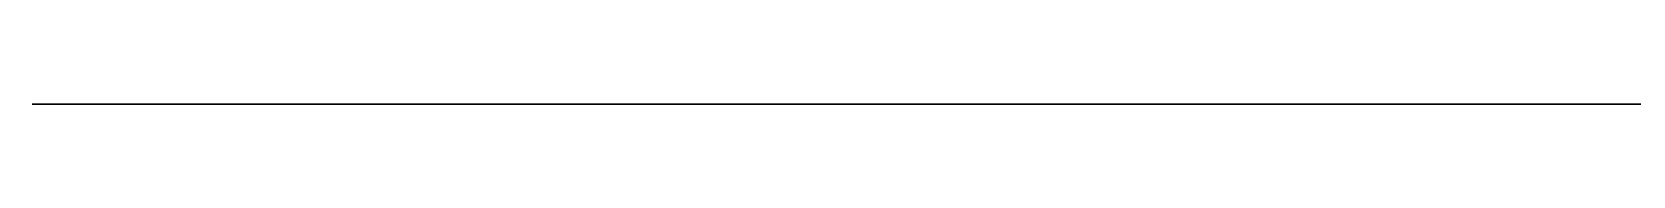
# Model space of a CAD drawing. Header units: millimetres. Extents: x -327 to 332, y 0 to 0.
# Drawn here: x 4.7 to 206.9, y 0 to 0 of the extents above; entities that cross this region are included whole.
import ezdxf

# ---------------------------------------------------------------- set-up
doc = ezdxf.new("R2010")
doc.units = ezdxf.units.MM
doc.layers.add('Whole Simpsons House v1_Sketch15', color=7, linetype='Continuous')
doc.layers.add('Whole Simpsons House v1_Sketch6', color=7, linetype='Continuous')

msp = doc.modelspace()

# ---------------------------------------------------------------- linework, layer by layer
at = {"layer": 'Whole Simpsons House v1_Sketch15', "extrusion": (0, 1, 0)}
for p, q in [((4.66, 0, 189.53), (4.66, 0, 6.17)), ((4.66, 0, 6.17), (91.45, 0, 6.17)), ((15.24, 0, 189.53), (4.66, 0, 189.53)), ((14.68, 0, 13.41), (14.68, 0, 16.41)), ((24.68, 0, 13.41), (14.68, 0, 13.41)), ((14.68, 0, 16.41), (24.68, 0, 16.41)), ((15.24, 0, 183.53), (15.24, 0, 189.53)), ((32.73, 0, 183.53), (15.24, 0, 183.53)), ((24.68, 0, 16.41), (24.68, 0, 13.41)), ((32.73, 0, 189.53), (32.73, 0, 183.53)), ((91.45, 0, 189.53), (32.73, 0, 189.53)), ((54.83, 0, 13.41), (54.83, 0, 16.41)), ((54.83, 0, 183.53), (54.83, 0, 186.53)), ((64.83, 0, 183.53), (54.83, 0, 183.53)), ((64.83, 0, 13.41), (54.83, 0, 13.41)), ((54.83, 0, 16.41), (64.83, 0, 16.41)), ((54.83, 0, 186.53), (64.83, 0, 186.53)), ((62.79, 0, 240.02), (60.04, 0, 237.11)), ((60.04, 0, 237.11), (62.22, 0, 235.05)), ((62.22, 0, 226.08), (62.22, 0, 221.12)), ((62.22, 0, 219.12), (62.22, 0, 214.16)), ((62.22, 0, 233.05), (62.22, 0, 228.08)), ((62.22, 0, 228.08), (65.22, 0, 228.08)), ((65.22, 0, 219.12), (62.22, 0, 219.12)), ((62.22, 0, 214.16), (65.22, 0, 214.16)), ((62.22, 0, 221.12), (65.22, 0, 221.12)), ((65.22, 0, 233.05), (62.22, 0, 233.05)), ((62.22, 0, 235.05), (65.22, 0, 235.05)), ((65.22, 0, 226.08), (62.22, 0, 226.08)), ((64.97, 0, 237.95), (62.79, 0, 240.02)), ((64.83, 0, 186.53), (64.83, 0, 183.53)), ((64.83, 0, 16.41), (64.83, 0, 13.41)), ((67.54, 0, 240.66), (64.97, 0, 237.95)), ((65.22, 0, 214.16), (65.22, 0, 212.16)), ((65.22, 0, 235.05), (65.22, 0, 233.05)), ((65.22, 0, 228.08), (65.22, 0, 226.08)), ((65.22, 0, 221.12), (65.22, 0, 219.12)), ((65.22, 0, 212.16), (74.97, 0, 212.16)), ((71.22, 0, 240.66), (67.54, 0, 240.66)), ((71.22, 0, 219.12), (71.22, 0, 240.66)), ((77.34, 0, 219.12), (71.22, 0, 219.12)), ((74.97, 0, 212.16), (74.97, 0, 198.71)), ((74.97, 0, 198.71), (83.34, 0, 198.71)), ((78.28, 0, 219.05), (77.34, 0, 219.12)), ((79.19, 0, 218.83), (78.28, 0, 219.05)), ((80.06, 0, 218.47), (79.19, 0, 218.83)), ((80.86, 0, 217.98), (80.06, 0, 218.47)), ((81.58, 0, 217.36), (80.86, 0, 217.98)), ((82.19, 0, 216.65), (81.58, 0, 217.36)), ((82.68, 0, 215.85), (82.19, 0, 216.65)), ((83.04, 0, 214.98), (82.68, 0, 215.85)), ((83.26, 0, 214.06), (83.04, 0, 214.98)), ((83.34, 0, 213.12), (83.26, 0, 214.06)), ((83.34, 0, 198.71), (83.34, 0, 213.12)), ((91.45, 0, 6.17), (91.45, 0, 189.53)), ((97.03, 0, 46.52), (104, 0, 43.49)), ((97.03, 0, 27.59), (97.03, 0, 17.58)), ((97.03, 0, 94.66), (97.03, 0, 84.66)), ((97.03, 0, 74.66), (97.03, 0, 46.52)), ((97.03, 0, 84.66), (100.03, 0, 84.66)), ((270.15, 0, 94.66), (97.03, 0, 94.66)), ((100.03, 0, 74.66), (97.03, 0, 74.66)), ((100.03, 0, 27.59), (97.03, 0, 27.59)), ((97.03, 0, 17.58), (100.03, 0, 17.58)), ((97.36, 0, 101.63), (97.36, 0, 175.68)), ((103.36, 0, 101.63), (97.36, 0, 101.63)), ((97.36, 0, 175.68), (203.41, 0, 175.68)), ((99.62, 0, 241.49), (99.62, 0, 184.24)), ((203.63, 0, 241.49), (99.62, 0, 241.49)), ((99.62, 0, 184.24), (203.63, 0, 184.24)), ((100.03, 0, 84.66), (100.03, 0, 74.66)), ((100.03, 0, 41.94), (100.03, 0, 27.59)), ((102.81, 0, 40.74), (100.03, 0, 41.94)), ((100.03, 0, 17.58), (100.03, 0, 7.58)), ((100.03, 0, 7.58), (110.29, 0, 7.58)), ((104, 0, 43.49), (102.81, 0, 40.74)), ((103.36, 0, 136.75), (103.36, 0, 101.63)), ((106.36, 0, 136.75), (103.36, 0, 136.75)), ((103.57, 0, 225.48), (103.57, 0, 233.49)), ((103.57, 0, 195.24), (103.57, 0, 203.24)), ((106.58, 0, 225.48), (103.57, 0, 225.48)), ((103.57, 0, 203.24), (106.58, 0, 203.24)), ((106.58, 0, 195.24), (103.57, 0, 195.24)), ((103.57, 0, 233.49), (106.58, 0, 233.49)), ((106.36, 0, 101.63), (106.36, 0, 136.75)), ((203.41, 0, 101.63), (106.36, 0, 101.63)), ((106.58, 0, 203.24), (106.58, 0, 195.24)), ((106.58, 0, 233.49), (106.58, 0, 225.48)), ((109.95, 0, 43.92), (124, 0, 54.6)), ((109.95, 0, 18.04), (109.95, 0, 43.92)), ((128.01, 0, 18.04), (109.95, 0, 18.04)), ((110.29, 0, 7.58), (110.29, 0, 4.58)), ((110.29, 0, 4.58), (120.3, 0, 4.58)), ((114.9, 0, 136.31), (113.7, 0, 133.56)), ((113.7, 0, 133.56), (121.04, 0, 130.37)), ((122.23, 0, 133.12), (114.9, 0, 136.31)), ((116.51, 0, 69.08), (116.51, 0, 83.96)), ((116.51, 0, 83.96), (131.51, 0, 83.96)), ((131.51, 0, 69.08), (116.51, 0, 69.08)), ((120.3, 0, 4.58), (120.3, 0, 7.58)), ((120.3, 0, 7.58), (153.24, 0, 7.58)), ((121.04, 0, 130.37), (122.23, 0, 133.12)), ((124, 0, 54.6), (142.03, 0, 54.6)), ((128.01, 0, 21.04), (128.01, 0, 18.04)), ((138.01, 0, 21.04), (128.01, 0, 21.04)), ((131.51, 0, 66.08), (131.51, 0, 69.08)), ((131.51, 0, 83.96), (131.51, 0, 86.96)), ((134.51, 0, 66.08), (131.51, 0, 66.08)), ((131.51, 0, 86.96), (134.51, 0, 86.96)), ((134.51, 0, 69.08), (134.51, 0, 66.08)), ((134.51, 0, 86.96), (134.51, 0, 83.96)), ((134.51, 0, 83.96), (149.51, 0, 83.96)), ((149.51, 0, 69.08), (134.51, 0, 69.08)), ((138.01, 0, 18.04), (138.01, 0, 21.04)), ((156.07, 0, 18.04), (138.01, 0, 18.04)), ((140.52, 0, 121.9), (147.85, 0, 118.71)), ((141.71, 0, 124.65), (140.52, 0, 121.9)), ((149.05, 0, 121.46), (141.71, 0, 124.65)), ((142.03, 0, 54.6), (156.07, 0, 43.92)), ((147.85, 0, 118.71), (149.05, 0, 121.46)), ((149.51, 0, 83.96), (149.51, 0, 69.08)), ((153.24, 0, 7.58), (153.24, 0, 4.58)), ((153.24, 0, 4.58), (163.24, 0, 4.58)), ((156.07, 0, 43.92), (156.07, 0, 18.04)), ((163.24, 0, 4.58), (163.24, 0, 7.58)), ((163.24, 0, 7.58), (173.25, 0, 7.58)), ((163.73, 0, 121.46), (164.92, 0, 118.71)), ((171.06, 0, 124.65), (163.73, 0, 121.46)), ((164.92, 0, 118.71), (172.26, 0, 121.9)), ((165.37, 0, 113.82), (165.37, 0, 107.85)), ((165.37, 0, 107.85), (180.89, 0, 107.85)), ((180.89, 0, 113.82), (165.37, 0, 113.82)), ((172.26, 0, 121.9), (171.06, 0, 124.65)), ((173.25, 0, 7.58), (173.25, 0, 37.08)), ((173.25, 0, 37.08), (173.35, 0, 38.64)), ((173.35, 0, 38.64), (173.65, 0, 40.18)), ((173.65, 0, 40.18), (174.16, 0, 41.66)), ((174.16, 0, 41.66), (174.85, 0, 43.06)), ((174.85, 0, 43.06), (175.72, 0, 44.37)), ((175.72, 0, 44.37), (176.75, 0, 45.54)), ((176.75, 0, 45.54), (177.93, 0, 46.58)), ((177.93, 0, 46.58), (179.23, 0, 47.45)), ((179.23, 0, 47.45), (180.64, 0, 48.14)), ((180.64, 0, 48.14), (182.12, 0, 48.64)), ((180.89, 0, 116.82), (180.89, 0, 113.82)), ((180.89, 0, 107.85), (180.89, 0, 104.85)), ((180.89, 0, 104.85), (183.89, 0, 104.85)), ((183.89, 0, 116.82), (180.89, 0, 116.82)), ((182.12, 0, 48.64), (183.66, 0, 48.95)), ((183.66, 0, 48.95), (185.22, 0, 49.05)), ((183.89, 0, 104.85), (183.89, 0, 107.85)), ((183.89, 0, 113.82), (183.89, 0, 116.82)), ((183.89, 0, 107.85), (199.41, 0, 107.85)), ((199.41, 0, 113.82), (183.89, 0, 113.82)), ((185.22, 0, 49.05), (186.78, 0, 48.95)), ((186.78, 0, 48.95), (188.32, 0, 48.64)), ((188.32, 0, 48.64), (189.8, 0, 48.14)), ((189.8, 0, 48.14), (191.21, 0, 47.45)), ((191.21, 0, 47.45), (192.51, 0, 46.58)), ((198.65, 0, 136.64), (191.32, 0, 133.45)), ((191.32, 0, 133.45), (192.51, 0, 130.7)), ((192.51, 0, 46.58), (193.69, 0, 45.54)), ((192.51, 0, 130.7), (199.85, 0, 133.89)), ((193.69, 0, 45.54), (194.72, 0, 44.37)), ((194.72, 0, 44.37), (195.59, 0, 43.06)), ((195.59, 0, 43.06), (196.29, 0, 41.66)), ((196.29, 0, 41.66), (196.79, 0, 40.18)), ((196.79, 0, 40.18), (197.09, 0, 38.64)), ((197.09, 0, 38.64), (197.2, 0, 37.08)), ((197.2, 0, 37.08), (197.2, 0, 7.58)), ((197.2, 0, 7.58), (207.2, 0, 7.58)), ((199.85, 0, 133.89), (198.65, 0, 136.64)), ((199.41, 0, 107.85), (199.41, 0, 113.82)), ((203.41, 0, 130.02), (203.41, 0, 121.64)), ((203.41, 0, 155.68), (203.41, 0, 140.02)), ((203.41, 0, 175.68), (203.41, 0, 165.68)), ((203.41, 0, 111.64), (203.41, 0, 101.63)), ((203.41, 0, 140.02), (206.42, 0, 140.02)), ((206.42, 0, 130.02), (203.41, 0, 130.02)), ((203.41, 0, 165.68), (206.42, 0, 165.68)), ((206.42, 0, 155.68), (203.41, 0, 155.68)), ((203.41, 0, 121.64), (206.42, 0, 121.64)), ((206.42, 0, 111.64), (203.41, 0, 111.64)), ((203.63, 0, 184.24), (203.63, 0, 194.24)), ((203.63, 0, 231.48), (203.63, 0, 241.49)), ((203.63, 0, 204.24), (203.63, 0, 221.48)), ((203.63, 0, 194.24), (206.63, 0, 194.24)), ((206.63, 0, 204.24), (203.63, 0, 204.24)), ((206.63, 0, 231.48), (203.63, 0, 231.48)), ((203.63, 0, 221.48), (206.63, 0, 221.48)), ((206.42, 0, 121.64), (206.42, 0, 111.64)), ((206.42, 0, 165.68), (206.42, 0, 155.68)), ((206.42, 0, 140.02), (206.42, 0, 130.02)), ((206.63, 0, 194.24), (206.63, 0, 204.24)), ((206.63, 0, 221.48), (206.63, 0, 231.48))]:
    msp.add_line(p, q, dxfattribs=at)
for centre, radius in [((-125, 155), 2.5), ((-155, 145), 18.03), ((-185, 155), 2.5), ((-185.22, 56.98), 2.5)]:
    msp.add_circle(centre, radius, dxfattribs=at)
at = {"layer": 'Whole Simpsons House v1_Sketch6', "extrusion": (0, 1, 0)}
for p, q in [((6.85, 0, -89.71), (6.85, 0, -95.71)), ((6.85, 0, -95.71), (9.85, 0, -95.71)), ((9.85, 0, -89.71), (6.85, 0, -89.71)), ((7.99, 0, -207.77), (7.89, 0, -208.74)), ((7.89, 0, -208.74), (7.89, 0, -234.64)), ((7.89, 0, -234.64), (24.07, 0, -234.64)), ((8.27, 0, -206.83), (7.99, 0, -207.77)), ((11.69, 0, -124.4), (8.02, 0, -131.51)), ((8.02, 0, -131.51), (11.69, 0, -138.63)), ((8.74, 0, -205.96), (8.27, 0, -206.83)), ((9.36, 0, -205.2), (8.74, 0, -205.96)), ((9.02, 0, -123.03), (11.69, 0, -124.4)), ((9.02, 0, -140), (12.68, 0, -147.11)), ((11.69, 0, -138.63), (9.02, 0, -140)), ((12.68, 0, -115.91), (9.02, 0, -123.03)), ((10.12, 0, -204.58), (9.36, 0, -205.2)), ((9.85, 0, -85.17), (9.85, 0, -89.71)), ((9.85, 0, -95.71), (9.85, 0, -100.26)), ((17.03, 0, -85.17), (9.85, 0, -85.17)), ((9.85, 0, -100.26), (17.03, 0, -100.26)), ((10.98, 0, -204.12), (10.12, 0, -204.58)), ((11.92, 0, -203.84), (10.98, 0, -204.12)), ((12.89, 0, -203.74), (11.92, 0, -203.84)), ((12.68, 0, -147.11), (15.35, 0, -145.74)), ((15.35, 0, -117.29), (12.68, 0, -115.91)), ((13.89, 0, -203.74), (12.89, 0, -203.74)), ((12.92, 0, -36.08), (12.92, 0, -21.73)), ((12.92, 0, -21.73), (15.92, 0, -21.73)), ((15.92, 0, -36.08), (12.92, 0, -36.08)), ((13.89, 0, -213.74), (13.89, 0, -203.74)), ((16.9, 0, -213.74), (13.89, 0, -213.74)), ((27.68, 0, -93.34), (15.35, 0, -117.29)), ((15.35, 0, -145.74), (25.54, 0, -165.51)), ((15.92, 0, -48.69), (15.92, 0, -36.08)), ((15.92, 0, -21.73), (15.92, 0, -11.72)), ((23.25, 0, -51.88), (15.92, 0, -48.69)), ((15.92, 0, -11.72), (23.89, 0, -11.72)), ((16.9, 0, -192.85), (16.9, 0, -213.74)), ((27.07, 0, -192.85), (16.9, 0, -192.85)), ((17.03, 0, -89.71), (17.03, 0, -85.17)), ((17.03, 0, -100.26), (17.03, 0, -95.71)), ((17.03, 0, -95.71), (20.03, 0, -95.71)), ((20.03, 0, -89.71), (17.03, 0, -89.71)), ((20.03, 0, -95.71), (20.03, 0, -89.71)), ((29.4, 0, -57.83), (22.06, 0, -54.64)), ((22.06, 0, -54.64), (23.25, 0, -51.88)), ((25.54, 0, -165.51), (22.87, 0, -166.89)), ((22.87, 0, -166.89), (26.53, 0, -174)), ((23.89, 0, -11.72), (23.89, 0, -42.31)), ((23.89, 0, -42.31), (101.88, 0, -42.31)), ((24.07, 0, -234.64), (24.07, 0, -224.63)), ((24.07, 0, -214.63), (24.07, 0, -202.85)), ((27.07, 0, -214.63), (24.07, 0, -214.63)), ((24.07, 0, -224.63), (27.07, 0, -224.63)), ((24.07, 0, -202.85), (27.07, 0, -202.85)), ((28.68, 0, -84.85), (25.02, 0, -91.97)), ((25.02, 0, -91.97), (27.68, 0, -93.34)), ((26.53, 0, -174), (29.2, 0, -172.63)), ((27.07, 0, -224.63), (27.07, 0, -214.63)), ((27.07, 0, -202.85), (27.07, 0, -192.85)), ((28.71, 0, -22.3), (28.67, 0, -21.63)), ((28.67, 0, -21.63), (28.71, 0, -20.96)), ((31.35, 0, -86.23), (28.68, 0, -84.85)), ((28.84, 0, -22.95), (28.71, 0, -22.3)), ((28.71, 0, -20.96), (28.84, 0, -20.31)), ((28.84, 0, -20.31), (29.06, 0, -19.67)), ((29.06, 0, -23.58), (28.84, 0, -22.95)), ((29.35, 0, -24.25), (29.06, 0, -23.58)), ((29.06, 0, -19.67), (29.35, 0, -19.07)), ((29.2, 0, -172.63), (32.86, 0, -179.74)), ((29.35, 0, -19.07), (29.73, 0, -18.52)), ((29.4, 0, -24.25), (29.35, 0, -24.25)), ((30.59, 0, -55.07), (29.4, 0, -57.83)), ((45.46, 0, -24.25), (29.4, 0, -24.25)), ((29.73, 0, -18.52), (30.17, 0, -18.01)), ((30.17, 0, -18.01), (30.67, 0, -17.57)), ((48.27, 0, -62.76), (30.59, 0, -55.07)), ((30.67, 0, -17.57), (31.23, 0, -17.2)), ((31.23, 0, -17.2), (31.82, 0, -16.91)), ((35.01, 0, -79.11), (31.35, 0, -86.23)), ((31.69, 0, -21.35), (31.68, 0, -21.63)), ((31.68, 0, -21.63), (31.69, 0, -21.9)), ((31.75, 0, -21.08), (31.69, 0, -21.35)), ((31.69, 0, -21.9), (31.75, 0, -22.17)), ((31.75, 0, -22.17), (31.84, 0, -22.43)), ((31.84, 0, -20.82), (31.75, 0, -21.08)), ((31.82, 0, -16.91), (32.46, 0, -16.69)), ((31.84, 0, -22.43), (31.96, 0, -22.68)), ((31.96, 0, -20.58), (31.84, 0, -20.82)), ((32.11, 0, -20.35), (31.96, 0, -20.58)), ((31.96, 0, -22.68), (32.11, 0, -22.91)), ((32.29, 0, -20.14), (32.11, 0, -20.35)), ((32.11, 0, -22.91), (32.29, 0, -23.12)), ((32.5, 0, -19.96), (32.29, 0, -20.14)), ((32.29, 0, -23.12), (32.5, 0, -23.3)), ((32.46, 0, -16.69), (33.11, 0, -16.56)), ((32.73, 0, -19.81), (32.5, 0, -19.96)), ((32.5, 0, -23.3), (32.73, 0, -23.45)), ((32.98, 0, -19.68), (32.73, 0, -19.81)), ((32.73, 0, -23.45), (32.98, 0, -23.57)), ((32.86, 0, -179.74), (42.86, 0, -179.74)), ((33.24, 0, -19.6), (32.98, 0, -19.68)), ((32.98, 0, -23.57), (33.24, 0, -23.66)), ((33.11, 0, -16.56), (33.78, 0, -16.52)), ((33.24, 0, -23.66), (33.51, 0, -23.71)), ((33.51, 0, -19.52), (33.24, 0, -19.6)), ((33.78, 0, -19.52), (33.51, 0, -19.52)), ((33.51, 0, -23.71), (33.78, 0, -23.73)), ((33.78, 0, -16.52), (51.33, 0, -16.79)), ((33.78, 0, -23.73), (34.05, 0, -23.73)), ((34.05, 0, -19.54), (33.78, 0, -19.52)), ((34.32, 0, -19.6), (34.05, 0, -19.54)), ((34.05, 0, -23.73), (34.32, 0, -23.68)), ((34.32, 0, -23.68), (34.59, 0, -23.57)), ((34.59, 0, -19.68), (34.32, 0, -19.6)), ((34.83, 0, -19.81), (34.59, 0, -19.68)), ((34.59, 0, -23.57), (34.83, 0, -23.45)), ((35.06, 0, -19.96), (34.83, 0, -19.81)), ((34.83, 0, -23.45), (35.06, 0, -23.3)), ((46.39, 0, -79.11), (35.01, 0, -79.11)), ((35.27, 0, -20.14), (35.06, 0, -19.96)), ((35.06, 0, -23.3), (35.27, 0, -23.12)), ((35.27, 0, -23.12), (35.45, 0, -22.91)), ((35.45, 0, -20.35), (35.27, 0, -20.14)), ((35.45, 0, -22.91), (35.6, 0, -22.68)), ((35.6, 0, -20.58), (35.45, 0, -20.35)), ((35.6, 0, -22.68), (35.72, 0, -22.43)), ((35.72, 0, -20.82), (35.6, 0, -20.58)), ((35.72, 0, -22.43), (35.81, 0, -22.17)), ((35.81, 0, -21.08), (35.72, 0, -20.82)), ((35.87, 0, -21.35), (35.81, 0, -21.08)), ((35.81, 0, -22.17), (35.87, 0, -21.9)), ((35.87, 0, -21.9), (35.88, 0, -21.63)), ((35.88, 0, -21.63), (35.87, 0, -21.35)), ((36.99, 0, -186.93), (36.99, 0, -219.47)), ((36.99, 0, -219.47), (37.11, 0, -221.19)), ((41.53, 0, -186.93), (36.99, 0, -186.93)), ((37.11, 0, -221.19), (37.45, 0, -222.92)), ((37.45, 0, -222.92), (38.02, 0, -224.59)), ((38.02, 0, -224.59), (38.8, 0, -226.18)), ((38.8, 0, -226.18), (39.78, 0, -227.65)), ((39.78, 0, -227.65), (40.95, 0, -228.98)), ((40.95, 0, -228.98), (42.28, 0, -230.14)), ((41.53, 0, -219.33), (41.53, 0, -186.93)), ((41.61, 0, -220.59), (41.53, 0, -219.33)), ((41.84, 0, -221.74), (41.61, 0, -220.59)), ((42.22, 0, -222.86), (41.84, 0, -221.74)), ((42.73, 0, -223.91), (42.22, 0, -222.86)), ((42.28, 0, -230.14), (43.75, 0, -231.12)), ((43.39, 0, -224.88), (42.73, 0, -223.91)), ((42.86, 0, -179.74), (42.86, 0, -176.74)), ((42.86, 0, -176.74), (52.87, 0, -176.74)), ((44.16, 0, -225.77), (43.39, 0, -224.88)), ((43.75, 0, -231.12), (45.33, 0, -231.91)), ((45.04, 0, -226.54), (44.16, 0, -225.77)), ((46.02, 0, -227.19), (45.04, 0, -226.54)), ((45.33, 0, -231.91), (47, 0, -232.47)), ((45.46, 0, -27.25), (45.46, 0, -24.25)), ((55.57, 0, -37.72), (45.46, 0, -27.25)), ((47.07, 0, -227.71), (46.02, 0, -227.19)), ((46.39, 0, -76.11), (46.39, 0, -79.11)), ((56.39, 0, -76.11), (46.39, 0, -76.11)), ((47, 0, -232.47), (48.74, 0, -232.82)), ((48.18, 0, -228.09), (47.07, 0, -227.71)), ((54.41, 0, -68.7), (47.07, 0, -65.51)), ((47.07, 0, -65.51), (48.27, 0, -62.76)), ((49.33, 0, -228.39), (48.18, 0, -228.09)), ((48.74, 0, -232.82), (50.5, 0, -232.93)), ((50.5, 0, -228.39), (49.33, 0, -228.39)), ((50.5, 0, -232.93), (52.26, 0, -232.82)), ((51.67, 0, -228.32), (50.5, 0, -228.39)), ((51.33, 0, -16.79), (53.18, 0, -16.79)), ((52.82, 0, -228.09), (51.67, 0, -228.32)), ((52.26, 0, -232.82), (54, 0, -232.47)), ((53.93, 0, -227.71), (52.82, 0, -228.09)), ((52.87, 0, -176.74), (52.87, 0, -179.74)), ((52.87, 0, -179.74), (61.25, 0, -179.74)), ((53.18, 0, -16.79), (54.83, 0, -15.2)), ((54.99, 0, -227.19), (53.93, 0, -227.71)), ((54, 0, -232.47), (55.67, 0, -231.91)), ((55.6, 0, -65.95), (54.41, 0, -68.7)), ((54.83, 0, -15.2), (55.55, 0, -14.6)), ((55.96, 0, -226.54), (54.99, 0, -227.19)), ((55.55, 0, -14.6), (56.36, 0, -14.12)), ((81.46, 0, -37.72), (55.57, 0, -37.72)), ((61.44, 0, -68.49), (55.6, 0, -65.95)), ((55.67, 0, -231.91), (57.26, 0, -231.12)), ((55.94, 0, -52.44), (55.94, 0, -58.87)), ((55.94, 0, -58.87), (69.94, 0, -58.87)), ((61.44, 0, -52.44), (55.94, 0, -52.44)), ((56.84, 0, -225.77), (55.96, 0, -226.54)), ((56.36, 0, -14.12), (57.24, 0, -13.77)), ((56.39, 0, -79.11), (56.39, 0, -76.11)), ((86.91, 0, -79.11), (56.39, 0, -79.11)), ((57.62, 0, -224.88), (56.84, 0, -225.77)), ((57.24, 0, -13.77), (58.16, 0, -13.57)), ((57.26, 0, -231.12), (58.73, 0, -230.14)), ((58.27, 0, -223.91), (57.62, 0, -224.88)), ((58.16, 0, -13.57), (59.1, 0, -13.51)), ((58.2, 0, -22.09), (60.28, 0, -24.25)), ((64.22, 0, -16.28), (58.2, 0, -22.09)), ((58.79, 0, -222.86), (58.27, 0, -223.91)), ((58.73, 0, -230.14), (60.06, 0, -228.98)), ((59.16, 0, -221.74), (58.79, 0, -222.86)), ((59.1, 0, -13.51), (60.04, 0, -13.55)), ((59.39, 0, -220.59), (59.16, 0, -221.74)), ((59.48, 0, -219.33), (59.39, 0, -220.59)), ((59.48, 0, -186.93), (59.48, 0, -219.33)), ((64.01, 0, -186.93), (59.48, 0, -186.93)), ((60.04, 0, -13.55), (60.95, 0, -13.8)), ((60.06, 0, -228.98), (61.22, 0, -227.65)), ((60.28, 0, -24.25), (66.3, 0, -18.44)), ((60.95, 0, -13.8), (61.81, 0, -14.21)), ((61.22, 0, -227.65), (62.2, 0, -226.18)), ((61.25, 0, -179.74), (61.25, 0, -176.74)), ((61.25, 0, -176.74), (71.25, 0, -176.74)), ((61.44, 0, -65.14), (61.44, 0, -68.49)), ((61.44, 0, -49.44), (61.44, 0, -52.44)), ((64.44, 0, -65.14), (61.44, 0, -65.14)), ((64.44, 0, -49.44), (61.44, 0, -49.44)), ((61.81, 0, -14.21), (62.61, 0, -14.72)), ((62.2, 0, -226.18), (62.98, 0, -224.59)), ((62.61, 0, -14.72), (63.31, 0, -15.34)), ((62.98, 0, -224.59), (63.55, 0, -222.92)), ((63.31, 0, -15.34), (64.22, 0, -16.28)), ((63.51, 0, -24.25), (63.51, 0, -27.25)), ((73.52, 0, -24.25), (63.51, 0, -24.25)), ((63.51, 0, -27.25), (73.52, 0, -27.25)), ((63.55, 0, -222.92), (63.9, 0, -221.19)), ((63.9, 0, -221.19), (64.01, 0, -219.47)), ((64.01, 0, -219.47), (64.01, 0, -186.93)), ((70.28, 0, -65.95), (64.44, 0, -68.49)), ((64.44, 0, -68.49), (64.44, 0, -65.14)), ((64.44, 0, -52.44), (64.44, 0, -49.44)), ((69.94, 0, -52.44), (64.44, 0, -52.44)), ((66.3, 0, -18.44), (67.01, 0, -18.44)), ((67.01, 0, -18.44), (67.01, 0, -21.25)), ((67.01, 0, -21.25), (70.02, 0, -21.25)), ((69.94, 0, -58.87), (69.94, 0, -52.44)), ((70.02, 0, -21.25), (70.02, 0, -18.44)), ((70.02, 0, -18.44), (70.73, 0, -18.44)), ((71.48, 0, -68.7), (70.28, 0, -65.95)), ((70.73, 0, -18.44), (76.75, 0, -24.25)), ((71.25, 0, -176.74), (71.25, 0, -233.83)), ((71.25, 0, -233.83), (82.55, 0, -233.83)), ((78.81, 0, -65.51), (71.48, 0, -68.7)), ((78.83, 0, -22.09), (72.81, 0, -16.28)), ((72.81, 0, -16.28), (73.72, 0, -15.34)), ((73.52, 0, -27.25), (73.52, 0, -24.25)), ((73.71, 0, -227.71), (73.73, 0, -227.43)), ((73.73, 0, -227.99), (73.71, 0, -227.71)), ((73.72, 0, -15.34), (74.42, 0, -14.72)), ((73.78, 0, -228.26), (73.73, 0, -227.99)), ((73.73, 0, -227.43), (73.78, 0, -227.16)), ((73.87, 0, -228.52), (73.78, 0, -228.26)), ((73.78, 0, -227.16), (73.87, 0, -226.9)), ((73.87, 0, -226.9), (73.99, 0, -226.65)), ((73.99, 0, -228.77), (73.87, 0, -228.52)), ((74.15, 0, -229), (73.99, 0, -228.77)), ((73.99, 0, -226.65), (74.15, 0, -226.42)), ((74.33, 0, -229.21), (74.15, 0, -229)), ((74.15, 0, -226.42), (74.33, 0, -226.21)), ((74.54, 0, -229.39), (74.33, 0, -229.21)), ((74.33, 0, -226.21), (74.54, 0, -226.03)), ((74.42, 0, -14.72), (75.22, 0, -14.21)), ((74.77, 0, -229.55), (74.54, 0, -229.39)), ((74.54, 0, -226.03), (74.77, 0, -225.87)), ((75.02, 0, -229.67), (74.77, 0, -229.55)), ((74.77, 0, -225.87), (75.02, 0, -225.75)), ((75.28, 0, -229.76), (75.02, 0, -229.76)), ((75.02, 0, -225.75), (75.28, 0, -225.75)), ((75.22, 0, -14.21), (76.08, 0, -13.84)), ((75.55, 0, -229.81), (75.28, 0, -229.81)), ((75.28, 0, -225.66), (75.55, 0, -225.66)), ((75.83, 0, -229.83), (75.55, 0, -229.83)), ((75.55, 0, -225.61), (75.83, 0, -225.61)), ((76.11, 0, -229.81), (75.83, 0, -229.81)), ((75.83, 0, -225.59), (76.11, 0, -225.59)), ((76.08, 0, -13.84), (76.99, 0, -13.6)), ((76.38, 0, -229.76), (76.11, 0, -229.76)), ((76.11, 0, -225.61), (76.38, 0, -225.61)), ((76.64, 0, -229.67), (76.38, 0, -229.67)), ((76.38, 0, -225.66), (76.64, 0, -225.66)), ((76.89, 0, -229.55), (76.64, 0, -229.67)), ((76.64, 0, -225.75), (76.89, 0, -225.87)), ((76.75, 0, -24.25), (78.83, 0, -22.09)), ((77.12, 0, -229.39), (76.89, 0, -229.55)), ((76.89, 0, -225.87), (77.12, 0, -226.03)), ((76.99, 0, -13.6), (77.93, 0, -13.51)), ((77.33, 0, -229.21), (77.12, 0, -229.39)), ((77.12, 0, -226.03), (77.33, 0, -226.21)), ((77.51, 0, -229), (77.33, 0, -229.21)), ((77.33, 0, -226.21), (77.51, 0, -226.42)), ((77.67, 0, -228.77), (77.51, 0, -229)), ((77.51, 0, -226.42), (77.67, 0, -226.65)), ((98.29, 0, -53.77), (77.62, 0, -62.76)), ((77.62, 0, -62.76), (78.81, 0, -65.51)), ((77.67, 0, -226.65), (77.79, 0, -226.9)), ((77.79, 0, -228.52), (77.67, 0, -228.77)), ((77.88, 0, -228.26), (77.79, 0, -228.52)), ((77.79, 0, -226.9), (77.88, 0, -227.16)), ((77.93, 0, -227.99), (77.88, 0, -228.26)), ((77.88, 0, -227.16), (77.93, 0, -227.43)), ((77.95, 0, -227.71), (77.93, 0, -227.99)), ((77.93, 0, -227.43), (77.95, 0, -227.71)), ((77.93, 0, -13.51), (78.87, 0, -13.51)), ((78.87, 0, -13.51), (79.79, 0, -13.77)), ((79.79, 0, -13.77), (80.67, 0, -14.12)), ((80.67, 0, -14.12), (81.48, 0, -14.6)), ((91.58, 0, -27.25), (81.46, 0, -37.72)), ((81.48, 0, -14.6), (82.2, 0, -15.2)), ((82.2, 0, -15.2), (85.36, 0, -18.25)), ((82.55, 0, -233.83), (82.55, 0, -230.83)), ((82.55, 0, -230.83), (96.91, 0, -230.83)), ((85.36, 0, -18.25), (91.58, 0, -18.25)), ((86.91, 0, -76.11), (86.91, 0, -79.11)), ((86.91, 0, -179.74), (86.91, 0, -176.74)), ((96.91, 0, -76.11), (86.91, 0, -76.11)), ((96.91, 0, -179.74), (86.91, 0, -179.74)), ((86.91, 0, -176.74), (96.91, 0, -176.74)), ((91.58, 0, -24.25), (91.58, 0, -27.25)), ((91.58, 0, -18.25), (92.51, 0, -18.32)), ((97.58, 0, -24.25), (91.58, 0, -24.25)), ((92.51, 0, -18.32), (93.43, 0, -18.54)), ((93.43, 0, -18.54), (94.3, 0, -18.9)), ((94.3, 0, -18.9), (95.1, 0, -19.39)), ((95.1, 0, -19.39), (95.82, 0, -20.01)), ((95.82, 0, -20.01), (96.43, 0, -20.72)), ((96.43, 0, -20.72), (96.92, 0, -21.53)), ((96.91, 0, -79.11), (96.91, 0, -76.11)), ((96.91, 0, -230.83), (96.91, 0, -233.83)), ((96.91, 0, -176.74), (96.91, 0, -179.74)), ((106.91, 0, -79.11), (96.91, 0, -79.11)), ((96.91, 0, -233.83), (106.91, 0, -233.83)), ((96.92, 0, -21.53), (97.28, 0, -22.4)), ((97.28, 0, -22.4), (97.5, 0, -23.31)), ((97.5, 0, -23.31), (97.58, 0, -24.25)), ((99.49, 0, -56.52), (98.29, 0, -53.77)), ((106.83, 0, -53.33), (99.49, 0, -56.52)), ((101.88, 0, -42.31), (101.88, 0, -11.72)), ((101.88, 0, -11.72), (112.97, 0, -11.72)), ((112.97, 0, -47.39), (105.63, 0, -50.58)), ((105.63, 0, -50.58), (106.83, 0, -53.33)), ((106.91, 0, -151.47), (106.91, 0, -99.12)), ((106.91, 0, -233.83), (106.91, 0, -223.83)), ((106.91, 0, -89.11), (106.91, 0, -79.11)), ((106.91, 0, -213.83), (106.91, 0, -161.47)), ((106.91, 0, -99.12), (109.91, 0, -99.12)), ((109.91, 0, -213.83), (106.91, 0, -213.83)), ((109.91, 0, -151.47), (106.91, 0, -151.47)), ((106.91, 0, -161.47), (109.91, 0, -161.47)), ((109.91, 0, -89.11), (106.91, 0, -89.11)), ((106.91, 0, -223.83), (109.91, 0, -223.83)), ((109.91, 0, -223.83), (109.91, 0, -213.83)), ((109.91, 0, -99.12), (109.91, 0, -89.11)), ((109.91, 0, -161.47), (109.91, 0, -151.47)), ((112.97, 0, -11.72), (112.97, 0, -21.73)), ((112.97, 0, -36.08), (112.97, 0, -47.39)), ((112.97, 0, -21.73), (115.97, 0, -21.73)), ((115.97, 0, -36.08), (112.97, 0, -36.08)), ((115.97, 0, -21.73), (115.97, 0, -36.08)), ((119.34, 0, -128.14), (119.34, 0, -231.19)), ((119.34, 0, -231.19), (122.34, 0, -231.19)), ((122.34, 0, -128.14), (119.34, 0, -128.14)), ((121.34, 0, -132.14), (121.34, 0, -227.19)), ((122.34, 0, -231.19), (122.34, 0, -227.19)), ((122.34, 0, -132.14), (122.34, 0, -128.14)), ((151.92, 0, -132.14), (122.34, 0, -132.14)), ((122.34, 0, -227.19), (151.92, 0, -227.19)), ((123.73, 0, -8.59), (123.73, 0, -44.24)), ((145.8, 0, -8.59), (123.73, 0, -8.59)), ((123.73, 0, -44.24), (145.8, 0, -44.24)), ((124.37, 0, -84.65), (124.37, 0, -92.7)), ((124.37, 0, -92.7), (159.52, 0, -92.7)), ((127.37, 0, -84.65), (124.37, 0, -84.65)), ((126.44, 0, -132.14), (126.44, 0, -227.19)), ((126.74, 0, -41.24), (126.74, 0, -11.59)), ((126.74, 0, -11.59), (142.8, 0, -11.59)), ((142.8, 0, -41.24), (126.74, 0, -41.24)), ((127.37, 0, -81.65), (127.37, 0, -84.65)), ((142.09, 0, -81.65), (127.37, 0, -81.65)), ((131.54, 0, -132.14), (131.54, 0, -227.19)), ((136.41, 0, -70.89), (142.09, 0, -81.65)), ((141.3, 0, -62.17), (136.41, 0, -70.89)), ((136.63, 0, -132.14), (136.63, 0, -227.19)), ((138.69, 0, -60.7), (141.3, 0, -62.17)), ((143.58, 0, -51.98), (138.69, 0, -60.7)), ((141.73, 0, -132.14), (141.73, 0, -227.19)), ((142.8, 0, -11.59), (142.8, 0, -41.24)), ((146.19, 0, -53.44), (143.58, 0, -51.98)), ((145.8, 0, -44.24), (145.8, 0, -8.59)), ((158.23, 0, -31.97), (146.19, 0, -53.44)), ((146.83, 0, -132.14), (146.83, 0, -227.19)), ((149.52, 0, -95.7), (159.84, 0, -115.23)), ((159.52, 0, -95.7), (149.52, 0, -95.7)), ((151.92, 0, -227.19), (151.92, 0, -132.14)), ((160.51, 0, -21.78), (155.62, 0, -30.51)), ((155.62, 0, -30.51), (158.23, 0, -31.97)), ((159.84, 0, -115.23), (157.15, 0, -116.65)), ((157.15, 0, -116.65), (161.82, 0, -125.5)), ((157.33, 0, -163.47), (157.33, 0, -155.42)), ((157.33, 0, -155.42), (160.33, 0, -155.42)), ((160.33, 0, -163.47), (157.33, 0, -163.47)), ((159.52, 0, -92.7), (159.52, 0, -95.7)), ((160.33, 0, -166.47), (160.33, 0, -163.47)), ((160.33, 0, -155.42), (160.33, 0, -152.42)), ((170.33, 0, -166.47), (160.33, 0, -166.47)), ((160.33, 0, -152.42), (170.33, 0, -152.42)), ((163.12, 0, -23.25), (160.51, 0, -21.78)), ((161.82, 0, -125.5), (164.51, 0, -124.07)), ((162.7, 0, -175.02), (162.7, 0, -232.57)), ((162.7, 0, -232.57), (223.17, 0, -232.57)), ((223.17, 0, -175.02), (162.7, 0, -175.02)), ((168.02, 0, -14.53), (163.12, 0, -23.25)), ((164.51, 0, -124.07), (169.19, 0, -132.92)), ((167.07, 0, -84.65), (167.07, 0, -81.65)), ((167.07, 0, -81.65), (187.08, 0, -81.65)), ((187.08, 0, -84.65), (167.07, 0, -84.65)), ((180.77, 0, -14.53), (168.02, 0, -14.53)), ((169.08, 0, -224.57), (169.08, 0, -216.57)), ((169.08, 0, -197.3), (169.08, 0, -189.3)), ((172.08, 0, -224.57), (169.08, 0, -224.57)), ((169.08, 0, -216.57), (172.08, 0, -216.57)), ((169.08, 0, -189.3), (172.08, 0, -189.3)), ((172.08, 0, -197.3), (169.08, 0, -197.3)), ((169.19, 0, -132.92), (180.77, 0, -132.92)), ((170.33, 0, -163.47), (170.33, 0, -166.47)), ((170.33, 0, -152.42), (170.33, 0, -155.42)), ((170.33, 0, -155.42), (180.33, 0, -155.42)), ((180.33, 0, -163.47), (170.33, 0, -163.47)), ((172.08, 0, -189.3), (172.08, 0, -197.3)), ((172.08, 0, -216.57), (172.08, 0, -224.57)), ((180.33, 0, -166.47), (180.33, 0, -163.47)), ((180.33, 0, -155.42), (180.33, 0, -152.42)), ((217.23, 0, -166.47), (180.33, 0, -166.47)), ((180.33, 0, -152.42), (217.23, 0, -152.42)), ((180.77, 0, -132.92), (180.77, 0, -135.92)), ((180.77, 0, -11.52), (180.77, 0, -14.53)), ((180.77, 0, -135.92), (190.77, 0, -135.92)), ((190.77, 0, -11.52), (180.77, 0, -11.52)), ((181.65, 0, -49.61), (181.65, 0, -46.61)), ((184.65, 0, -49.61), (181.65, 0, -49.61)), ((181.65, 0, -46.61), (184.65, 0, -46.61)), ((184.65, 0, -62.91), (184.65, 0, -49.61)), ((184.65, 0, -46.61), (184.65, 0, -33.26)), ((200.72, 0, -62.91), (184.65, 0, -62.91)), ((184.65, 0, -33.26), (200.72, 0, -33.26)), ((187.08, 0, -81.65), (187.08, 0, -84.65)), ((190.77, 0, -135.92), (190.77, 0, -132.92)), ((190.77, 0, -14.53), (190.77, 0, -11.52)), ((190.77, 0, -132.92), (237.85, 0, -132.92)), ((237.85, 0, -14.53), (190.77, 0, -14.53)), ((200.72, 0, -49.61), (200.72, 0, -62.91)), ((200.72, 0, -33.26), (200.72, 0, -46.61)), ((203.72, 0, -49.61), (200.72, 0, -49.61)), ((200.72, 0, -46.61), (203.72, 0, -46.61)), ((203.72, 0, -46.61), (203.72, 0, -49.61))]:
    msp.add_line(p, q, dxfattribs=at)

doc.saveas('drawing.dxf')
